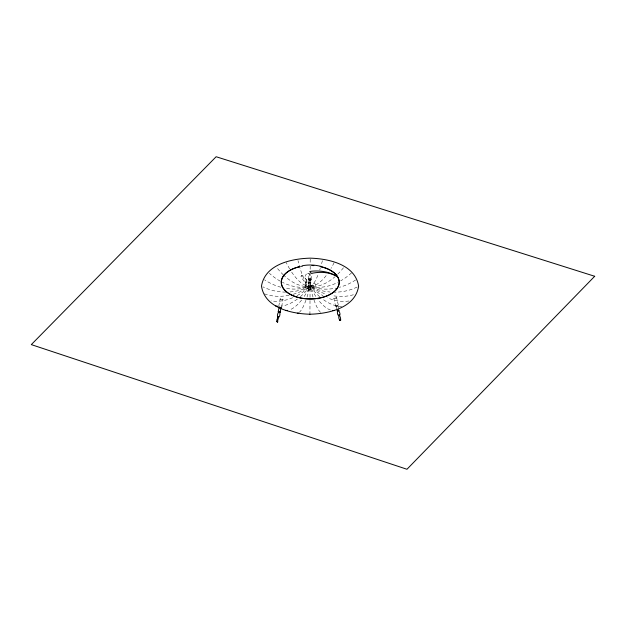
<?xml version="1.0" encoding="UTF-8"?>
<svg xmlns="http://www.w3.org/2000/svg" width="626" height="626" viewBox="0 0 626 626"><rect width="100%" height="100%" fill="white"/><g stroke="black" fill="none" stroke-linecap="round" stroke-linejoin="round"><path stroke-width="0.47" stroke-dasharray="3.13 2.35" d="M310.199 259.133L310.183 263.929M310.011 300.574L309.933 313.125M310.019 297.327L310.152 273.272M310.167 269.29L310.183 265.792M310.042 289.329L310.339 286.043L311.005 285.198L310.332 289.071L309.518 289.548L309.604 287.068M306.036 284.329L305.785 286.763M306.576 284.126L306.31 286.653M308.516 279.094L309.189 273.21M308.61 282.647L309.017 279.079M308.454 286.332C307.178 279.399 313.063 282.772 309.314 286.865C307.491 286.919 309.322 284.893 309.815 286.395M308.344 289.768C310.144 279.415 308.868 294.431 308.274 289.603M308.156 289.971C308.845 288.876 310.073 290.347 308.391 289.697M310.512 282.96A0.962 0.72 6.5 0 0 309.213 282.107A0.962 0.72 6.5 0 0 308.962 283.335A0.962 0.72 6.5 0 0 310.512 282.96L310.919 279.392A0.962 0.72 6.5 0 0 309.62 278.547A0.962 0.72 6.5 0 0 309.369 279.767A0.962 0.72 6.5 0 0 310.919 279.392M311.419 279.415L312.092 273.531M310.222 282.819L309.549 283.296L308.861 282.756M278.813 306.012L280.112 298.907M281.692 306.521L282.991 299.416M309.447 289.541L305.551 287.647L305.691 283.656L300.926 276.582C303.477 273.327 305.504 280.291 308.008 281.058L307.037 281.168L306.38 282.005M308.313 290.01L309.142 289.987M309.565 286.379L308.728 286.325M310.652 285.511L315.214 285.722C317.108 282.968 311.701 282.999 310.246 282.561L310.613 282.882L309.354 281.277L309.635 279.869L309.26 280.691L310.817 277.639L309.26 274.157M309.275 290.041L308.681 290.456L308.188 289.924M309.807 286.145L310.183 285.675M305.472 287.209C306.904 285.933 309.69 287.67 310.332 289.071M315.621 285.292L314.995 285.659M306.638 281.489L306.56 280.221C305.175 278.398 304.197 275.534 306.599 274.031M309.095 290.057L308.336 289.932M308.149 283.085L309.784 282.146M307.89 282.42L309.549 284.329M306.247 282.044L306.529 282.952M305.425 282.522L305.684 283.445M305.762 282.303L305.997 283.195M336.678 297.702A1.463 0.642 -12.4 0 1 334.519 298.633A1.463 0.642 -12.4 0 1 334.542 297.499A1.463 0.642 -12.4 0 1 336.678 297.702L338.4 305.535A1.463 0.642 -12.4 0 1 336.232 306.474A1.463 0.642 -12.4 0 1 336.256 305.332A1.463 0.642 -12.4 0 1 338.4 305.535M337.907 305.543L338.533 308.399M336.045 306.028L336.671 308.876M333.815 298.187L335.528 306.02M307.022 297.092A44.047 9.413 -81.1 0 0 310.058 286.192A44.047 9.413 -81.1 0 0 318.368 273.938M305.934 300.253A44.047 9.413 -81.1 0 1 299.322 312.304M293.187 294.29A44.047 34.766 -24.6 0 0 310.058 286.192A44.047 25.502 -59.8 0 0 334.8 276.888M289.071 295.292A44.047 34.766 -24.6 0 1 263.108 293.367M297.107 295.613A44.047 31.198 -44.8 0 0 310.058 286.192A44.047 18.076 -71.4 0 0 326.545 275.096M292.702 297.726A44.047 31.198 -44.8 0 1 271.121 300.863M290.057 291.943A44.047 35.964 0.3 0 0 310.058 286.192A44.047 31.198 -44.8 0 0 337.782 282.42M285.777 292.107A44.047 35.964 0.3 0 1 262.943 286.857M286.622 288.476A44.047 34.704 25.2 0 0 310.058 286.192A44.047 34.766 -24.6 0 0 336.013 288.124M280.847 287.24A44.047 34.704 25.2 0 1 264.579 279.822M300.363 296.654A44.047 25.502 -59.8 0 0 310.058 286.192A44.047 35.964 0.3 0 0 330.058 292.013M297.381 299.04A44.047 25.502 -59.8 0 1 280.98 306.145M304.22 296.419A44.047 18.076 -71.4 0 0 310.058 286.192A44.047 9.202 81.3 0 1 297.999 260.643M301.607 300.026A44.047 18.076 -71.4 0 1 289.447 309.925M291.677 272.114A44.047 17.888 71.7 0 0 310.058 286.192A44.047 31.089 45.2 0 0 322.961 295.66M289.666 268.922A44.047 17.888 71.7 0 1 286.262 262.607M320.551 312.343A44.047 9.202 81.3 0 1 313.29 297.921M313.023 297.107A44.047 9.202 81.3 0 1 310.058 286.192A44.047 25.353 60.2 0 1 284.001 275.495M330.45 309.995A44.047 17.888 71.7 0 1 317.898 299.369M315.825 296.442A44.047 17.888 71.7 0 1 310.058 286.192A44.047 31.089 45.2 0 1 282.428 282.326M283.421 274.947A44.047 25.353 60.2 0 1 276.841 267.646M280.252 281.168A44.047 31.089 45.2 0 1 269.321 273.265M341.694 306.349A44.047 25.353 60.2 0 1 322.656 299.087M319.69 296.685A44.047 25.353 60.2 0 1 310.058 286.192A44.047 34.704 25.2 0 0 325.27 293.852M348.854 300.996A44.047 31.089 45.2 0 1 327.351 297.78M353.369 294.76A44.047 34.704 25.2 0 1 331.835 295.535M357.172 287.021A44.047 35.964 0.3 0 1 334.339 292.193M355.607 279.978A44.047 34.766 -24.6 0 1 339.315 287.342M351.562 272.834A44.047 31.198 -44.8 0 1 340.685 280.863M343.471 267.764A44.047 25.502 -59.8 0 1 337.43 274.493M334.104 262.693A44.047 18.076 -71.4 0 1 331.06 268.327M322.39 260.682A44.047 9.413 -81.1 0 1 320.786 266.613M320.262 268.351A44.047 9.413 -81.1 0 1 319.73 270.033M309.807 274.235A1.463 1.095 6.5 0 1 309.322 273.781M301.857 275.643L301.442 275.792L301.857 275.643M308.861 279.908A1.463 1.095 6.5 0 0 311.341 279.689A1.463 1.095 6.5 0 0 309.706 278.163A1.463 1.095 6.5 0 0 308.861 279.908M280.471 299.408A1.463 0.603 10.3 0 0 282.921 299.564A1.463 0.603 10.3 0 0 281.262 298.524A1.463 0.603 10.3 0 0 280.471 299.408M336.436 306.231A0.962 0.423 -12.4 0 0 337.915 305.66A0.962 0.423 -12.4 0 0 336.569 305.465A0.962 0.423 -12.4 0 0 336.436 306.231"/><path stroke-width="0.94" d="M309.909 314.229C328.533 313.767 355.161 308.07 358.62 286.278C355.396 264.469 328.767 258.671 310.206 258.155C291.583 258.616 264.947 264.313 261.496 286.105C264.712 307.914 291.348 313.712 309.909 314.229L309.917 313.884M338.33 310.206C343.095 316.654 335.927 318.047 337.664 310.347M338.705 310.394L337.375 310.676M338.416 315.434L339.034 315.003M278.249 311.811L279.133 306.967M279.83 312.038C280.847 320.129 274.728 317.632 278.836 311.725M277.365 321.709C277.404 322.758 276.88 320.708 277.764 321.905C277.897 321.733 274.931 322.914 278.28 316.701M277.396 321.842L278.687 316.936M280.127 312.202L281.011 307.358M339.472 315.183C342.931 322.75 337.633 320.927 338.956 315.152M339.48 315.277L338.674 315.387M339.699 320.089L340.724 320.129M339.832 320.277C340.497 318.9 340.004 321.201 340.247 320.019M277.623 316.787L278.28 316.592M279.853 312.116L278.515 311.928M340.677 319.917L340.301 320.442L339.683 320.176M276.989 321.608L277.811 321.733M302.804 265.659C308.876 264.563 315.121 264.845 321.083 266.426M278.484 317.053L277.881 316.858M308.008 273.515L308.462 273.64M335.732 275.683L337.602 276.817L335.841 275.816A46.598 34.015 -40.9 0 0 311.412 273.413L309.753 271.504L312.288 271.144A47.193 36.41 -30.9 0 1 335.732 275.683M320.262 266.598A28.984 16.738 0 0 1 333.501 292.256A28.984 16.738 0 0 1 287.131 292.412A28.984 16.738 0 0 1 299.846 266.66A28.921 16.699 0 0 0 287.209 292.287A28.921 16.699 0 0 0 333.486 292.131A28.921 16.699 0 0 0 320.277 266.527M300.785 266.41A28.921 16.699 0 0 1 302.585 266.089M311.967 265.518A28.921 16.699 0 0 1 313.861 265.62M334.214 310.512A44.047 17.888 71.7 0 1 332.375 310.457M277.341 306.184A44.047 25.502 -59.8 0 1 275.612 305.957M287.498 310.379A44.047 18.076 -71.4 0 1 285.644 310.433M298.312 312.984A44.047 9.413 -81.1 0 1 297.342 313.25M281.293 307.679A1.463 0.603 10.3 0 1 279.814 307.718A1.463 0.603 10.3 0 1 278.68 307.069M280.127 312.1A0.962 0.399 10.3 0 1 279.392 312.437A0.962 0.399 10.3 0 1 278.28 311.991A0.962 0.399 10.3 0 1 278.828 311.584M279.493 307.389A0.962 0.399 10.3 0 1 279.133 307.069M338.337 310.073A0.962 0.423 -12.4 0 1 338.791 310.645A0.962 0.423 -12.4 0 1 337.297 310.942A0.962 0.423 -12.4 0 1 337.61 310.222M594.7 276.277L406.97 469.265L31.3 344.613L216.134 156.735L594.7 276.277"/></g></svg>
